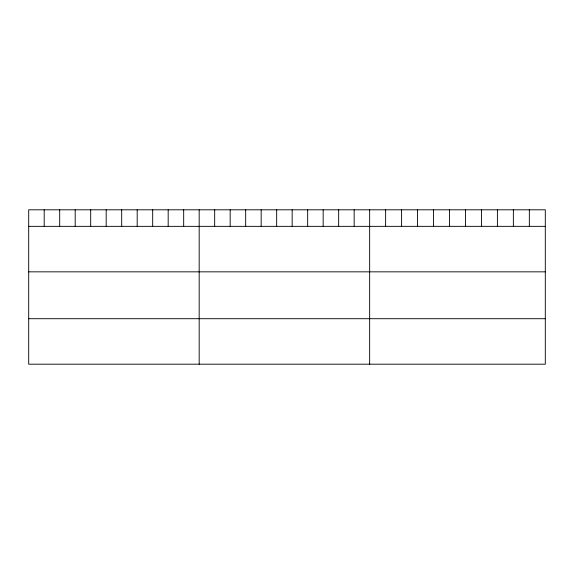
<?xml version="1.0" encoding="UTF-8"?>
<svg xmlns="http://www.w3.org/2000/svg" width="574" height="574" viewBox="0 0 574 574"><rect width="100%" height="100%" fill="white"/><g stroke="black" fill="none" stroke-linecap="round" stroke-linejoin="round"><path stroke-width="0.86" d="M545.3 226.35L545.3 364.196L28.7 364.196L28.7 209.804L545.3 209.804L545.3 226.35L28.7 226.35M28.7 271.839L545.3 271.839M28.7 318.706L545.3 318.706M529.336 209.804L529.336 226.35M513.364 209.804L513.364 226.35M497.4 209.804L497.4 226.35M481.428 209.804L481.428 226.35M465.464 209.804L465.464 226.35M449.492 209.804L449.492 226.35M433.528 209.804L433.528 226.35M417.556 209.804L417.556 226.35M401.592 209.804L401.592 226.35M385.62 209.804L385.62 226.35M369.656 209.804L369.656 364.196M354.158 209.804L354.158 226.35M338.66 209.804L338.66 226.35M323.162 209.804L323.162 226.35M307.664 209.804L307.664 226.35M292.166 209.804L292.166 226.35M276.668 209.804L276.668 226.35M261.17 209.804L261.17 226.35M245.672 209.804L245.672 226.35M230.174 209.804L230.174 226.35M214.676 209.804L214.676 226.35M199.178 209.804L199.178 364.196M183.68 209.804L183.68 226.35M168.182 209.804L168.182 226.35M152.684 209.804L152.684 226.35M137.186 209.804L137.186 226.35M121.688 209.804L121.688 226.35M106.19 209.804L106.19 226.35M90.692 209.804L90.692 226.35M75.194 209.804L75.194 226.35M59.696 209.804L59.696 226.35M44.198 209.804L44.198 226.35"/></g></svg>
